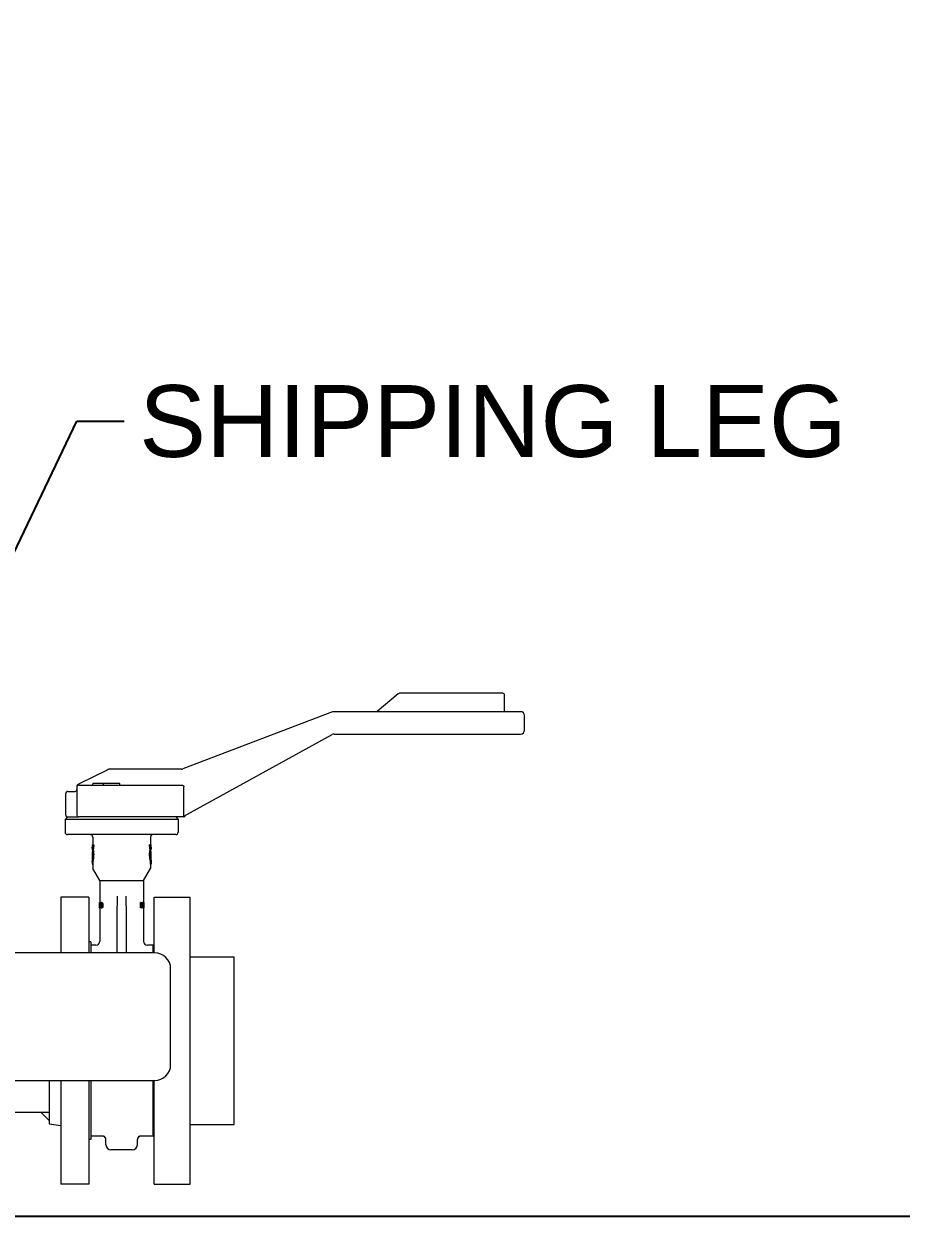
# Model space of a CAD drawing. Header units: inches. Extents: x 19 to 503, y 7 to 322.
# Drawn here: x 397.78 to 425.27, y 44.46 to 81.82 of the extents above; entities that cross this region are included whole.
import ezdxf

# ---------------------------------------------------------------- set-up
doc = ezdxf.new("R2010")
doc.units = ezdxf.units.IN
doc.header["$LTSCALE"] = 15
doc.header["$MEASUREMENT"] = 0
for name, color, linetype, lineweight in [('Dimension (ANSI)', 7, 'Continuous', 25), ('Symbol (ANSI)', 7, 'Continuous', 25), ('Visible (ANSI)', 7, 'Continuous', 50)]:
    doc.layers.add(name, color=color, linetype=linetype, lineweight=lineweight)
doc.styles.add('MEMCOR Medium', font='arial.ttf')
doc.dimstyles.new('Default (ANSI)', dxfattribs={"dimscale": 15, "dimtxt": 0.15, "dimasz": 0.098425, "dimexe": 0.125, "dimexo": 0.0625, "dimgap": 0.031496, "dimtad": 0, "dimtih": 1, "dimtoh": 1, "dimdec": 4, "dimrnd": 1e-08, "dimzin": 3, "dimdsep": 46, "dimlunit": 5, "dimtxsty": 'MEMCOR Medium', "dimcen": 0.09, "dimdle": 0.393701, "dimclrd": 256, "dimclre": 256, "dimclrt": 256, "dimadec": 0, "dimazin": 1, "dimtfac": 0.8, "dimtofl": 0, "dimtmove": 0, "dimatfit": 3, "dimfxl": 1, "dimfrac": 1, "dimtolj": 1, "dimtzin": 4, "dimlwd": -1, "dimlwe": -1, "dimarcsym": 0})
doc.dimstyles.new('Default (ANSI)$7', dxfattribs={"dimscale": 15, "dimtxt": 0.15, "dimasz": 0.098425, "dimexe": 0.125, "dimexo": 0.0625, "dimgap": 0.031496, "dimtad": 0, "dimtih": 1, "dimtoh": 1, "dimdec": 4, "dimrnd": 1e-08, "dimzin": 3, "dimdsep": 46, "dimlunit": 5, "dimtxsty": 'MEMCOR Medium', "dimcen": 0.09, "dimdle": 0.393701, "dimclrd": 256, "dimclre": 256, "dimclrt": 256, "dimadec": 0, "dimazin": 1, "dimtfac": 0.8, "dimtofl": 0, "dimtmove": 0, "dimatfit": 3, "dimfxl": 1, "dimfrac": 1, "dimtolj": 1, "dimtzin": 4, "dimlwd": -1, "dimlwe": -1, "dimarcsym": 0})

# ---------------------------------------------------------------- blocks, each defined once
blk = doc.blocks.new('*D24')
at = {"layer": 'Defpoints', "color": 0, "transparency": 16777216}
for p in [(371.709, 141.416), (425.908, 141.416), (393.854, 44.463)]:
    blk.add_point(p, dxfattribs=at)
at = {"layer": 'Dimension (ANSI)', "transparency": 16777216}
for p, q in [((372.646, 141.416), (427.783, 141.416)), ((425.908, 139.94), (425.908, 125.155)), ((425.908, 45.94), (425.908, 109.677)), ((394.792, 44.463), (427.783, 44.463))]:
    blk.add_line(p, q, dxfattribs=at)
for points in [[(425.662, 139.94), (426.154, 139.94), (425.908, 141.416)], [(425.662, 45.94), (426.154, 45.94), (425.908, 44.463)]]:
    blk.add_solid(points, dxfattribs=at)
at = {"layer": 'Dimension (ANSI)', "transparency": 16777216, "char_height": 2.25, "attachment_point": 2, "style": 'MEMCOR Medium'}
for s, insert in [('\\A1; \\fArial|b0|i0;96{\\H0.8x;\\S15#16;} in', (425.908, 121.603)), ('\\A1;[2462.6 mm]{\\P\\fArial|b0|i0;SHIPPING\\P\\fArial|b0|i0;HEIGHT}', (425.908, 116.944))]:
    blk.add_mtext(s, dxfattribs=dict(at, insert=insert))

msp = doc.modelspace()

# ---------------------------------------------------------------- linework, layer by layer
at = {"layer": 'Visible (ANSI)', "linetype": 'Continuous', "lineweight": 18}
for p, q in [((409.51601, 60.83228), (408.85306, 60.27599)), ((412.78749, 60.84631), (409.55458, 60.84631)), ((412.84749, 60.29131), (412.84749, 60.78631)), ((407.45099, 60.26312), (402.76898, 58.4795)), ((413.34749, 60.27131), (407.49549, 60.27131)), ((413.47249, 59.69631), (413.47249, 60.14631)), ((402.80035, 57.0004), (407.44434, 59.55583)), ((407.50461, 59.57131), (413.34749, 59.57131)), ((400.39069, 58.44291), (399.51904, 58.00709)), ((400.42109, 58.45812), (400.39069, 58.44291)), ((402.72448, 58.47131), (400.47699, 58.47131)), ((399.44749, 57.94311), (399.44749, 57.91131)), ((399.44749, 57.91131), (399.44749, 57.03131)), ((399.48528, 57.99021), (399.47398, 57.98456)), ((399.505, 58.00007), (399.48528, 57.99021)), ((399.51904, 58.00709), (399.505, 58.00007)), ((399.50749, 57.97131), (399.52829, 57.97131)), ((399.52829, 57.97131), (402.73457, 57.97131)), ((399.94594, 57.98131), (399.94594, 58.01131)), ((400.26993, 58.02131), (399.95594, 58.02131)), ((400.27711, 58.02131), (400.26993, 58.02131)), ((400.61604, 58.02131), (400.27711, 58.02131)), ((400.27993, 57.98131), (400.27993, 58.01131)), ((400.62887, 58.02131), (400.61604, 58.02131)), ((400.77914, 58.02131), (400.62887, 58.02131)), ((400.78914, 57.98131), (400.78914, 58.01131)), ((402.7962, 57.06661), (402.7962, 57.91131)), ((399.09749, 57.03131), (399.09749, 57.71131)), ((399.15749, 57.77131), (399.38749, 57.77131)), ((399.15473, 56.97131), (399.07599, 56.89257)), ((402.61899, 56.89257), (399.07599, 56.89257)), ((399.07599, 56.89257), (399.07599, 56.49887)), ((399.15473, 56.97131), (399.50749, 56.97131)), ((399.52829, 56.97131), (399.50749, 56.97131)), ((402.78749, 56.97131), (399.52829, 56.97131)), ((402.54025, 56.97131), (402.61899, 56.89257)), ((402.61899, 56.89257), (402.61899, 56.49887)), ((402.54025, 56.42013), (399.15473, 56.42013)), ((399.92779, 56.09375), (399.92779, 56.04612)), ((399.92779, 56.09375), (399.95307, 56.09375)), ((399.93364, 56.04612), (399.92779, 56.04612)), ((399.94197, 56.34139), (399.94197, 56.09375)), ((399.95307, 56.04612), (399.94285, 56.04612)), ((399.95307, 56.04612), (399.95307, 56.09375)), ((399.95307, 56.09375), (399.97386, 56.09375)), ((399.95307, 56.04612), (399.97386, 56.04612)), ((399.97386, 56.09375), (399.97386, 56.04612)), ((401.7419, 56.09375), (401.72111, 56.09375)), ((401.72111, 56.04612), (401.72111, 56.09375)), ((401.7419, 56.04612), (401.72111, 56.04612)), ((401.7419, 56.09375), (401.76718, 56.09375)), ((401.7419, 56.09375), (401.7419, 56.04612)), ((401.75212, 56.04612), (401.7419, 56.04612)), ((401.753, 56.34139), (401.753, 56.09375)), ((401.76718, 56.04612), (401.76133, 56.04612)), ((401.76718, 56.04612), (401.76718, 56.09375)), ((399.9219, 56.02446), (399.9219, 55.97722)), ((399.9219, 56.02446), (399.93287, 56.02446)), ((399.93819, 55.94442), (399.95864, 55.94442)), ((401.73634, 55.94442), (401.75678, 55.94442)), ((401.77308, 56.02446), (401.7621, 56.02446)), ((401.77308, 56.02446), (401.77308, 55.97722)), ((399.9219, 55.61816), (399.9219, 55.57092)), ((399.9219, 55.57092), (399.92276, 55.57092)), ((399.9219, 55.541), (399.92249, 55.541)), ((399.9219, 55.541), (399.9219, 55.49336)), ((399.92464, 55.49336), (399.9219, 55.49336)), ((399.92464, 55.49336), (399.94478, 55.49336)), ((399.94679, 55.59098), (399.92661, 55.59098)), ((399.94197, 55.49336), (399.94197, 55.36242)), ((400.15851, 54.98209), (399.94461, 55.35257)), ((401.53646, 54.98209), (401.75036, 55.35257)), ((401.76837, 55.59098), (401.74818, 55.59098)), ((401.77033, 55.49336), (401.75019, 55.49336)), ((401.753, 55.49336), (401.753, 55.36242)), ((401.77308, 55.49336), (401.77033, 55.49336)), ((401.77308, 55.57092), (401.77222, 55.57092)), ((401.77248, 55.541), (401.77308, 55.541)), ((401.77308, 55.61816), (401.77308, 55.57092)), ((401.77308, 55.541), (401.77308, 55.49336)), ((400.15851, 54.98209), (401.53646, 54.98209)), ((400.15851, 54.98209), (400.15851, 54.28786)), ((401.53646, 54.98209), (401.53646, 54.28733)), ((398.94386, 54.46344), (398.94386, 52.71344)), ((399.82386, 54.46344), (398.94386, 54.46344)), ((399.82386, 54.46344), (399.82386, 52.71344)), ((400.14727, 54.26536), (400.14727, 54.25058)), ((400.14908, 54.25058), (400.14727, 54.25058)), ((400.14908, 54.25058), (400.14908, 54.1424)), ((400.14942, 54.28786), (400.15111, 54.28786)), ((400.15111, 54.1424), (400.15111, 54.28786)), ((400.15111, 54.28786), (400.16299, 54.28786)), ((400.16299, 54.28786), (400.16299, 54.27535)), ((400.17176, 54.29061), (400.18402, 54.29061)), ((400.21746, 54.29061), (400.23062, 54.29061)), ((400.70969, 54.49477), (400.70969, 54.18819)), ((400.70969, 53.03964), (400.70969, 54.18819)), ((400.98528, 54.18819), (400.98528, 54.49477)), ((400.98528, 54.18819), (400.98528, 53.03964)), ((401.44222, 54.12592), (401.44222, 54.28733)), ((401.45586, 54.28733), (401.44222, 54.28733)), ((401.45586, 54.28733), (401.47545, 54.28733)), ((401.45586, 54.28733), (401.45586, 54.12592)), ((401.46764, 54.14449), (401.46764, 54.26876)), ((401.47597, 54.26876), (401.46764, 54.26876)), ((401.50762, 54.25721), (401.50762, 54.28733)), ((401.51994, 54.28733), (401.50762, 54.28733)), ((401.51994, 54.28733), (401.52814, 54.28733)), ((401.51994, 54.28733), (401.51994, 54.12592)), ((401.52549, 54.12592), (401.52549, 54.2651)), ((401.5289, 54.28112), (401.5289, 54.28733)), ((401.54084, 54.28733), (401.5289, 54.28733)), ((401.54555, 54.28786), (401.53646, 54.28786)), ((401.54084, 54.28733), (401.54349, 54.28733)), ((401.54084, 54.28733), (401.54084, 54.15954)), ((401.54349, 54.12592), (401.54349, 54.28733)), ((401.5477, 54.26536), (401.54349, 54.26536)), ((401.5477, 54.25058), (401.54349, 54.25058)), ((401.54589, 54.25058), (401.54589, 54.1424)), ((401.5477, 54.26536), (401.5477, 54.25058)), ((401.87111, 52.71344), (401.87111, 54.46344)), ((401.87111, 54.46344), (402.99611, 54.46344)), ((402.99611, 45.46344), (402.99611, 54.46344)), ((400.14727, 54.1424), (400.14908, 54.1424)), ((400.14727, 54.1424), (400.14727, 54.12592)), ((400.15493, 54.12592), (400.14727, 54.12592)), ((400.15111, 54.1424), (400.15493, 54.1424)), ((400.15493, 54.12592), (400.15493, 54.1424)), ((400.15493, 54.1424), (400.16231, 54.1424)), ((400.15493, 54.12592), (400.16675, 54.12592)), ((400.15851, 54.12592), (400.15851, 53.07368)), ((400.17176, 54.12252), (400.18402, 54.12252)), ((400.21746, 54.12252), (400.23062, 54.12252)), ((401.45586, 54.12592), (401.44222, 54.12592)), ((401.47565, 54.12592), (401.45586, 54.12592)), ((401.46764, 54.14449), (401.47597, 54.14449)), ((401.49607, 54.15522), (401.48329, 54.15522)), ((401.50762, 54.12592), (401.50762, 54.15694)), ((401.51994, 54.12592), (401.50762, 54.12592)), ((401.52549, 54.12592), (401.51994, 54.12592)), ((401.54024, 54.12592), (401.52829, 54.12592)), ((401.53646, 54.12592), (401.53646, 53.07368)), ((401.54349, 54.12592), (401.54024, 54.12592)), ((401.5477, 54.1424), (401.54349, 54.1424)), ((401.5477, 54.12592), (401.54349, 54.12592)), ((401.5477, 54.1424), (401.5477, 54.12592)), ((399.88386, 53.05844), (399.82386, 53.05844)), ((399.88386, 53.05844), (399.88386, 52.71344)), ((401.88338, 52.71344), (396.88338, 52.71344)), ((400.0404, 52.95557), (399.88386, 52.95557)), ((400.70969, 52.71344), (400.70969, 53.03964)), ((400.98528, 53.03964), (400.98528, 52.71344)), ((401.83174, 52.95557), (401.65457, 52.95557)), ((401.83174, 52.71344), (401.83174, 52.95557)), ((401.87111, 52.9162), (401.83174, 52.95557)), ((402.99611, 52.58844), (404.37111, 52.58844)), ((404.37111, 47.33844), (404.37111, 52.58844)), ((402.38338, 49.21344), (402.38338, 52.21344)), ((392.53546, 48.71344), (401.88338, 48.71344)), ((398.57386, 48.71344), (398.57386, 47.35387)), ((398.94386, 48.71344), (398.94386, 45.46344)), ((399.82386, 48.71344), (399.82386, 45.46344)), ((399.88386, 48.71344), (399.88386, 46.86844)), ((401.83174, 46.97131), (401.83174, 48.71344)), ((401.87111, 45.46344), (401.87111, 48.71344)), ((398.57386, 47.71344), (391.80427, 47.71344)), ((398.57386, 47.46344), (398.32386, 47.71344)), ((398.57386, 47.71344), (398.32386, 47.71344)), ((398.57386, 47.35387), (398.94386, 47.30844)), ((402.99611, 47.33844), (404.37111, 47.33844)), ((399.88386, 46.86844), (399.82386, 46.86844)), ((400.2793, 46.97131), (399.88386, 46.97131)), ((400.35536, 46.69592), (400.35536, 46.86651)), ((401.33961, 46.69592), (401.33961, 46.86651)), ((401.83174, 46.97131), (401.41567, 46.97131)), ((401.87111, 47.01068), (401.83174, 46.97131)), ((401.18213, 46.53844), (400.51284, 46.53844)), ((399.82386, 45.46344), (398.94386, 45.46344)), ((401.87111, 45.46344), (402.99611, 45.46344))]:
    msp.add_line(p, q, dxfattribs=at)
for centre, radius, start, end in [((409.55458, 60.78631), 0.06, 90, 130), ((412.78749, 60.78631), 0.06, 0, 90), ((407.49549, 60.14631), 0.125, 90, 110.854458), ((408.84021, 60.29131), 0.02, 270, 310), ((412.86749, 60.29131), 0.02, 180, 270), ((413.34749, 60.14631), 0.125, 0, 90), ((407.50461, 59.44631), 0.125, 90, 118.82243), ((413.34749, 59.69631), 0.125, 270, 0), ((400.47699, 58.34631), 0.125, 90, 116.565051), ((402.72448, 58.59631), 0.125, 270, 290.854458), ((399.50749, 57.91131), 0.06, 90, 180), ((399.93594, 57.98131), 0.01, 270, 0), ((399.95594, 58.01131), 0.01, 90, 180), ((400.26993, 58.01131), 0.01, 0, 90), ((400.28993, 57.98131), 0.01, 180, 270), ((400.77914, 58.01131), 0.01, 0, 90), ((400.79914, 57.98131), 0.01, 180, 270), ((399.15749, 57.71131), 0.06, 90, 180), ((399.38749, 57.83131), 0.06, 270, 0), ((399.15749, 57.03131), 0.06, 180, 270), ((399.50749, 57.03131), 0.06, 180, 270), ((402.78749, 57.03131), 0.06, 270, 355.130983), ((399.15473, 56.49887), 0.07874, 180, 270), ((399.86323, 56.34139), 0.07874, 0, 90), ((401.83174, 56.34139), 0.07874, 90, 180), ((402.54025, 56.49887), 0.07874, 270, 0), ((399.96166, 55.36242), 0.01969, 180, 210), ((401.73331, 55.36242), 0.01969, 330, 0), ((400.0404, 53.07368), 0.11811, 270, 0), ((401.65457, 53.07368), 0.11811, 180, 270), ((401.88338, 52.21344), 0.5, 0, 90), ((401.88338, 49.21344), 0.5, 270, 0), ((400.24512, 46.86651), 0.11024, 0, 71.937897), ((401.44985, 46.86651), 0.11024, 108.062103, 180), ((400.51284, 46.69592), 0.15748, 180, 270), ((401.18213, 46.69592), 0.15748, 270, 0)]:
    msp.add_arc(centre, radius, start, end, dxfattribs=at)
for centre, major_axis, ratio, start_param, end_param in [((400.84749, 55.39384), (0, 4.10717), 0.22535973, 1.41130756, 1.42716465), ((400.84749, 55.17716), (0, 4.10717), 0.22535973, 1.35761354, 1.38288267), ((400.84749, 55.17716), (0, 4.01807), 0.22535973, 1.352811, 1.37866444), ((400.84749, 55.17716), (0, 4.01807), 0.22535973, 4.90452087, 4.93037431), ((400.84749, 55.17716), (0, -4.10717), 0.22535973, 1.75870998, 1.78397911), ((400.84749, 55.39384), (0, -4.10717), 0.22535973, 1.714428, 1.7302851), ((400.84749, 55.39384), (0, 4.10717), 0.22535973, 1.43978472, 1.51425269), ((400.84749, 55.17716), (0, 4.10717), 0.22535973, 1.39844189, 1.4544693), ((400.84749, 55.17716), (0, -4.10717), 0.22535973, 1.68712335, 1.74315077), ((400.84749, 55.39384), (0, -4.10717), 0.22535973, 1.62733996, 1.70180793), ((400.84749, 55.39384), (0, 4.10717), 0.22535973, 1.52676978, 1.53495966), ((400.84749, 55.17716), (0, 4.10717), 0.22535973, 1.46986752, 1.49373155), ((400.84749, 55.17716), (0, 4.01807), 0.22535973, 1.46762165, 1.49201922), ((400.84749, 55.17716), (0, 4.01807), 0.22535973, 4.79116609, 4.81556366), ((400.84749, 55.17716), (0, -4.10717), 0.22535973, 1.6478611, 1.67172513), ((400.84749, 55.39384), (0, -4.10717), 0.22535973, 1.60663299, 1.61482287), ((400.84749, 53.91969), (0, -1.36564), 0.51315789, 1.72238786, 1.82650113), ((400.84749, 53.95947), (0, -1.3776), 0.5087001, 1.71653689, 1.81109698), ((400.84749, 53.91969), (0, 1.34262), 0.51315789, 4.86659984, 4.89111636)]:
    msp.add_ellipse(centre, major_axis=major_axis, ratio=ratio, start_param=start_param, end_param=end_param, dxfattribs=at)
for points, knots in [([(399.45981, 57.97497), (399.45479, 57.9702), (399.45211, 57.96538), (399.44955, 57.95936), (399.44878, 57.95687), (399.44775, 57.95178), (399.44749, 57.94919), (399.44749, 57.94659)], [0, 0, 0, 0, 0.055402638, 0.055402638, 0.091701074, 0.091701074, 0.127427899, 0.127427899, 0.127427899, 0.127427899]), ([(399.47397, 57.98456), (399.4739, 57.98452), (399.47382, 57.98448), (399.47043, 57.98277), (399.46495, 57.97987), (399.45981, 57.97497)], [-0.0006488507, -0.0006488507, -0.0006488507, -0.0006488507, 0, 0, 0.02871512, 0.02871512, 0.02871512, 0.02871512]), ([(402.73457, 57.97131), (402.74225, 57.97131), (402.75129, 57.96955), (402.76541, 57.9638), (402.773, 57.95882), (402.78369, 57.9483), (402.78872, 57.94092), (402.79445, 57.92729), (402.7962, 57.91866), (402.7962, 57.91131)], [0.686716197, 0.686716197, 0.686716197, 0.686716197, 0.745211332, 0.745211332, 0.802858515, 0.802858515, 0.859556824, 0.859556824, 0.915504742, 0.915504742, 0.915504742, 0.915504742]), ([(402.79831, 57.03131), (402.79787, 57.03455), (402.7975, 57.03801), (402.79652, 57.04969), (402.7962, 57.05846), (402.7962, 57.06661)], [0.4063089437, 0.4063089437, 0.4063089437, 0.4063089437, 0.433860066, 0.433860066, 0.4959375112, 0.4959375112, 0.4959375112, 0.4959375112]), ([(402.80035, 57.0004), (402.79957, 56.99997), (402.79901, 56.99985), (402.79793, 57.00009), (402.79767, 57.00086), (402.79763, 57.00436), (402.7983, 57.00813), (402.79912, 57.0179), (402.79925, 57.02423), (402.79831, 57.03131)], [-2.522800249, -2.522800249, -2.522800249, -2.522800249, -2.493582986, -2.493582986, -2.443370628, -2.443370628, -2.355318518, -2.355318518, -2.260242692, -2.260242692, -2.260242692, -2.260242692]), ([(399.93143, 55.98174), (399.92941, 55.99178), (399.92752, 56.00041), (399.92335, 56.01872), (399.9219, 56.02446), (399.9219, 56.02446)], [0.527386611, 0.527386611, 0.527386611, 0.527386611, 0.653804561, 0.653804561, 0.871720721, 0.871720721, 0.871720721, 0.871720721]), ([(399.9219, 55.97722), (399.9219, 55.97722), (399.92281, 55.97269), (399.9259, 55.95547), (399.92788, 55.94389), (399.92983, 55.93039)], [2.066873638, 2.066873638, 2.066873638, 2.066873638, 2.239108848, 2.239108848, 2.390237986, 2.390237986, 2.390237986, 2.390237986]), ([(399.92661, 55.59098), (399.92918, 55.60247), (399.93263, 55.6188), (399.93942, 55.65741), (399.94321, 55.68283), (399.94859, 55.73867), (399.9501, 55.76909), (399.9501, 55.79769), (399.9501, 55.82629), (399.94859, 55.85672), (399.94379, 55.90656), (399.941, 55.92699), (399.93819, 55.94442)], [-0.63725824, -0.63725824, -0.63725824, -0.63725824, -0.4358884, -0.4358884, -0.2179442, -0.2179442, 0, 0, 0, 0.2179442, 0.2179442, 0.38907168, 0.38907168, 0.38907168, 0.38907168]), ([(399.93561, 55.88155), (399.93606, 55.87664), (399.93648, 55.87161), (399.93854, 55.84437), (399.93947, 55.8203), (399.93947, 55.79769), (399.93947, 55.77509), (399.93854, 55.75102), (399.9352, 55.7068), (399.93284, 55.68665), (399.92982, 55.66479), (399.92897, 55.6591), (399.92815, 55.65385)], [-0.212255295, -0.212255295, -0.212255295, -0.212255295, -0.172243729, -0.172243729, 0, 0, 0, 0.172243729, 0.172243729, 0.344487458, 0.344487458, 0.409007072, 0.409007072, 0.409007072, 0.409007072]), ([(399.95864, 55.94442), (399.96151, 55.92699), (399.96436, 55.90656), (399.96928, 55.85673), (399.97083, 55.8263), (399.97083, 55.79769), (399.97083, 55.76908), (399.96928, 55.73866), (399.96377, 55.68282), (399.9599, 55.65741), (399.95295, 55.6188), (399.94942, 55.60247), (399.94679, 55.59098)], [-0.38914701, -0.38914701, -0.38914701, -0.38914701, -0.21798988, -0.21798988, 0, 0, 0, 0.21798988, 0.21798988, 0.43597976, 0.43597976, 0.63740827, 0.63740827, 0.63740827, 0.63740827]), ([(401.74818, 55.59098), (401.74555, 55.60247), (401.74202, 55.6188), (401.73508, 55.65741), (401.7312, 55.68282), (401.72569, 55.73866), (401.72414, 55.76908), (401.72414, 55.8263), (401.72569, 55.85673), (401.73061, 55.90656), (401.73346, 55.92699), (401.73634, 55.94442)], [1.10638799, 1.10638799, 1.10638799, 1.10638799, 1.3078165, 1.3078165, 1.52580638, 1.52580638, 1.74379626, 1.74379626, 1.96178614, 1.96178614, 2.13294327, 2.13294327, 2.13294327, 2.13294327]), ([(401.75678, 55.94442), (401.75397, 55.92699), (401.75118, 55.90656), (401.74638, 55.85672), (401.74487, 55.82629), (401.74487, 55.76909), (401.74638, 55.73867), (401.75176, 55.68283), (401.75555, 55.65741), (401.76234, 55.6188), (401.76579, 55.60247), (401.76837, 55.59098)], [1.35436976, 1.35436976, 1.35436976, 1.35436976, 1.52549724, 1.52549724, 1.74344144, 1.74344144, 1.96138564, 1.96138564, 2.17932984, 2.17932984, 2.38069968, 2.38069968, 2.38069968, 2.38069968]), ([(401.76682, 55.65385), (401.766, 55.6591), (401.76515, 55.66479), (401.76213, 55.68665), (401.75977, 55.7068), (401.75643, 55.75102), (401.7555, 55.77509), (401.7555, 55.8203), (401.75643, 55.84437), (401.75849, 55.87161), (401.75891, 55.87664), (401.75936, 55.88155)], [0.968908686, 0.968908686, 0.968908686, 0.968908686, 1.033428301, 1.033428301, 1.20567203, 1.20567203, 1.377915758, 1.377915758, 1.550159487, 1.550159487, 1.590171053, 1.590171053, 1.590171053, 1.590171053]), ([(401.77308, 56.02446), (401.77308, 56.02446), (401.77162, 56.01872), (401.76746, 56.00041), (401.76556, 55.99178), (401.76355, 55.98174)], [0.871720721, 0.871720721, 0.871720721, 0.871720721, 1.089636881, 1.089636881, 1.216054831, 1.216054831, 1.216054831, 1.216054831]), ([(401.76514, 55.93039), (401.7671, 55.94389), (401.76907, 55.95547), (401.77216, 55.97269), (401.77308, 55.97722), (401.77308, 55.97722)], [1.743509289, 1.743509289, 1.743509289, 1.743509289, 1.894638427, 1.894638427, 2.066873638, 2.066873638, 2.066873638, 2.066873638]), ([(400.14942, 54.28786), (400.14941, 54.28576), (400.14938, 54.28364), (400.14929, 54.27984), (400.14924, 54.2781), (400.14909, 54.27466), (400.14899, 54.27303), (400.14879, 54.27087), (400.14864, 54.2694), (400.14804, 54.26628), (400.14768, 54.26558), (400.14736, 54.26537), (400.14732, 54.26536), (400.14727, 54.26536)], [-0.243637697, -0.243637697, -0.243637697, -0.243637697, -0.18804168, -0.18804168, -0.139814303, -0.139814303, -0.085271959, -0.085271959, -0.052972768, -0.052972768, -0.008226546, -0.008226546, 0, 0, 0, 0]), ([(400.17176, 54.29061), (400.17063, 54.29061), (400.16954, 54.29024), (400.16757, 54.28856), (400.1667, 54.28734), (400.16476, 54.28319), (400.16383, 54.27989), (400.16218, 54.27095), (400.16149, 54.26491), (400.16009, 54.24485), (400.15975, 54.22983), (400.15965, 54.21208), (400.15964, 54.20928), (400.15964, 54.2065)], [-0.352389821, -0.352389821, -0.352389821, -0.352389821, -0.306030752, -0.306030752, -0.263970579, -0.263970579, -0.204698491, -0.204698491, -0.135386695, -0.135386695, -0.021232323, -0.021232323, 0, 0, 0, 0]), ([(400.15964, 54.2065), (400.15964, 54.18478), (400.1601, 54.16644), (400.16187, 54.14485), (400.16259, 54.14009), (400.1639, 54.13309), (400.16482, 54.12986), (400.16725, 54.12463), (400.16877, 54.12319), (400.17085, 54.12258), (400.1713, 54.12252), (400.17176, 54.12252)], [-0.186250774, -0.186250774, -0.186250774, -0.186250774, -0.132345258, -0.132345258, -0.10238768, -0.10238768, -0.061688522, -0.061688522, -0.013226135, -0.013226135, 0, 0, 0, 0]), ([(400.16429, 54.2065), (400.16429, 54.22262), (400.1645, 54.23226), (400.16474, 54.24251), (400.16503, 54.2496), (400.1656, 54.25568)], [-0.0787529308, -0.0787529308, -0.0787529308, -0.0787529308, -0.0500105562, -0.0500105562, 0, 0, 0, 0]), ([(400.16557, 54.15783), (400.1648, 54.16633), (400.16461, 54.17452), (400.16434, 54.18711), (400.16429, 54.19751), (400.16429, 54.2065)], [-0.0957677397, -0.0957677397, -0.0957677397, -0.0957677397, -0.0684617329, -0.0684617329, 0, 0, 0, 0]), ([(400.1656, 54.25568), (400.1658, 54.25771), (400.16603, 54.25969), (400.16656, 54.26322), (400.16686, 54.26478), (400.16782, 54.26868), (400.16845, 54.27002), (400.16981, 54.27218), (400.17078, 54.27268), (400.17176, 54.27268)], [-0.0640399717, -0.0640399717, -0.0640399717, -0.0640399717, -0.0539442507, -0.0539442507, -0.0447893953, -0.0447893953, -0.0282701158, -0.0282701158, 0, 0, 0, 0]), ([(400.18809, 54.20663), (400.18809, 54.22519), (400.18742, 54.24425), (400.18432, 54.26765), (400.18315, 54.27262), (400.18122, 54.2797), (400.1799, 54.28305), (400.17671, 54.28842), (400.17491, 54.28991), (400.17269, 54.29054), (400.17222, 54.29061), (400.17176, 54.29061)], [-0.188969819, -0.188969819, -0.188969819, -0.188969819, -0.133911297, -0.133911297, -0.104526704, -0.104526704, -0.062503335, -0.062503335, -0.013191232, -0.013191232, 0, 0, 0, 0]), ([(400.17176, 54.27268), (400.17279, 54.27268), (400.17386, 54.27214), (400.17531, 54.26996), (400.17607, 54.26861), (400.17767, 54.26299), (400.17827, 54.25957), (400.17872, 54.25594)], [-0.125547527, -0.125547527, -0.125547527, -0.125547527, -0.059954436, -0.059954436, -0.029957518, -0.029957518, 0, 0, 0, 0]), ([(400.17176, 54.12252), (400.17289, 54.12252), (400.17405, 54.12289), (400.1763, 54.12456), (400.17737, 54.12578), (400.17991, 54.12998), (400.18126, 54.13337), (400.18373, 54.14236), (400.18489, 54.14846), (400.18728, 54.16903), (400.1879, 54.18391), (400.18808, 54.2013), (400.18809, 54.20397), (400.18809, 54.20663)], [-0.36342485, -0.36342485, -0.36342485, -0.36342485, -0.314566353, -0.314566353, -0.269830239, -0.269830239, -0.205060654, -0.205060654, -0.13258773, -0.13258773, -0.020262921, -0.020262921, 0, 0, 0, 0]), ([(400.17775, 54.25568), (400.17716, 54.24956), (400.17687, 54.2424), (400.17662, 54.23217), (400.17641, 54.22258), (400.17641, 54.2065)], [0, 0, 0, 0, 0.0503829338, 0.0503829338, 0.0786654707, 0.0786654707, 0.0786654707, 0.0786654707]), ([(400.17641, 54.2065), (400.17641, 54.19751), (400.17646, 54.18712), (400.17674, 54.17452), (400.17693, 54.16633), (400.17772, 54.15783)], [0, 0, 0, 0, 0.0684313138, 0.0684313138, 0.0958308045, 0.0958308045, 0.0958308045, 0.0958308045]), ([(400.17872, 54.25594), (400.17968, 54.24825), (400.18003, 54.23971), (400.18049, 54.22615), (400.18059, 54.21598), (400.18059, 54.20663)], [-0.103779114, -0.103779114, -0.103779114, -0.103779114, -0.071310075, -0.071310075, 0, 0, 0, 0]), ([(400.18059, 54.20663), (400.18059, 54.19115), (400.18032, 54.18205), (400.17993, 54.17081), (400.17952, 54.16356), (400.17876, 54.15744)], [-0.0865547966, -0.0865547966, -0.0865547966, -0.0865547966, -0.0504601915, -0.0504601915, 0, 0, 0, 0]), ([(400.18402, 54.29061), (400.18589, 54.29061), (400.18786, 54.28961), (400.19133, 54.28501), (400.19275, 54.28205), (400.19502, 54.27508), (400.19625, 54.27043), (400.19754, 54.26211), (400.19769, 54.26111), (400.19783, 54.2601)], [0, 0, 0, 0, 0.052865127, 0.052865127, 0.095304938, 0.095304938, 0.128967502, 0.128967502, 0.133503456, 0.133503456, 0.133503456, 0.133503456]), ([(400.21746, 54.29061), (400.21538, 54.29061), (400.21333, 54.29021), (400.20964, 54.28837), (400.20798, 54.28704), (400.20437, 54.28259), (400.20263, 54.27913), (400.1997, 54.27032), (400.19833, 54.26434), (400.19566, 54.24365), (400.19502, 54.22909), (400.19483, 54.2118), (400.19482, 54.20914), (400.19482, 54.2065)], [-0.401198967, -0.401198967, -0.401198967, -0.401198967, -0.339239024, -0.339239024, -0.283716192, -0.283716192, -0.209019785, -0.209019785, -0.131845749, -0.131845749, -0.020176299, -0.020176299, 0, 0, 0, 0]), ([(400.19482, 54.2065), (400.19482, 54.18223), (400.19598, 54.16554), (400.19903, 54.1457), (400.2004, 54.14084), (400.20289, 54.13354), (400.20464, 54.13016), (400.20929, 54.12462), (400.21218, 54.12315), (400.21594, 54.12257), (400.2167, 54.12252), (400.21746, 54.12252)], [-0.187600973, -0.187600973, -0.187600973, -0.187600973, -0.140846763, -0.140846763, -0.110286961, -0.110286961, -0.066739037, -0.066739037, -0.013235496, -0.013235496, 0, 0, 0, 0]), ([(400.20384, 54.2065), (400.20384, 54.2215), (400.20418, 54.23144), (400.20475, 54.24325), (400.20529, 54.24992), (400.2063, 54.25568)], [-0.0909123665, -0.0909123665, -0.0909123665, -0.0909123665, -0.0478393759, -0.0478393759, 0, 0, 0, 0]), ([(400.20624, 54.15783), (400.20481, 54.16632), (400.20444, 54.17452), (400.20394, 54.1871), (400.20384, 54.19751), (400.20384, 54.2065)], [-0.0957885026, -0.0957885026, -0.0957885026, -0.0957885026, -0.068480317, -0.068480317, 0, 0, 0, 0]), ([(400.2063, 54.25568), (400.20695, 54.25939), (400.20782, 54.26285), (400.2102, 54.26845), (400.21139, 54.26987), (400.21387, 54.27215), (400.21567, 54.27268), (400.21746, 54.27268)], [-0.0649643533, -0.0649643533, -0.0649643533, -0.0649643533, -0.0479606216, -0.0479606216, -0.0311867312, -0.0311867312, 0, 0, 0, 0]), ([(400.21923, 54.25568), (400.21821, 54.25), (400.21766, 54.24345), (400.21714, 54.23306), (400.21672, 54.22293), (400.21672, 54.2065)], [0, 0, 0, 0, 0.0471598641, 0.0471598641, 0.079988536, 0.079988536, 0.079988536, 0.079988536]), ([(400.21672, 54.2065), (400.21672, 54.19752), (400.21682, 54.18713), (400.21733, 54.17453), (400.21771, 54.16633), (400.21917, 54.15783)], [0, 0, 0, 0, 0.0683983214, 0.0683983214, 0.0959615501, 0.0959615501, 0.0959615501, 0.0959615501]), ([(400.24529, 54.20663), (400.24529, 54.22442), (400.24427, 54.24263), (400.24017, 54.26276), (400.23862, 54.26881), (400.2343, 54.27887), (400.23201, 54.2825), (400.22631, 54.28836), (400.22301, 54.28995), (400.21899, 54.29055), (400.21822, 54.29061), (400.21746, 54.29061)], [-0.32937722, -0.32937722, -0.32937722, -0.32937722, -0.17104907, -0.17104907, -0.115548814, -0.115548814, -0.069101164, -0.069101164, -0.013221831, -0.013221831, 0, 0, 0, 0]), ([(400.21746, 54.27268), (400.21924, 54.27268), (400.22108, 54.27216), (400.22363, 54.27002), (400.22499, 54.26865), (400.22775, 54.26296), (400.22878, 54.25959), (400.22955, 54.25594)], [-0.130088001, -0.130088001, -0.130088001, -0.130088001, -0.06286947, -0.06286947, -0.030503797, -0.030503797, 0, 0, 0, 0]), ([(400.21746, 54.12252), (400.21948, 54.12252), (400.22156, 54.1229), (400.22551, 54.12462), (400.22737, 54.12587), (400.23178, 54.13022), (400.23412, 54.13376), (400.23814, 54.14277), (400.24009, 54.14882), (400.24299, 54.16434), (400.24384, 54.17184), (400.2447, 54.18351), (400.24492, 54.18788), (400.24514, 54.19457), (400.24519, 54.19692), (400.24525, 54.20049), (400.24526, 54.20171), (400.24528, 54.20416), (400.24529, 54.20539), (400.24529, 54.20663)], [-0.366320233, -0.366320233, -0.366320233, -0.366320233, -0.313617086, -0.313617086, -0.265544382, -0.265544382, -0.19586383, -0.19586383, -0.126420664, -0.126420664, -0.069755425, -0.069755425, -0.036591851, -0.036591851, -0.018698882, -0.018698882, -0.009386338, -0.009386338, 0, 0, 0, 0]), ([(400.22413, 54.26938), (400.22348, 54.26854), (400.22277, 54.2674), (400.22082, 54.26297), (400.21991, 54.25945), (400.21923, 54.25568)], [0.0379668319, 0.0379668319, 0.0379668319, 0.0379668319, 0.0480075259, 0.0480075259, 0.0658858007, 0.0658858007, 0.0658858007, 0.0658858007]), ([(400.22955, 54.25594), (400.23028, 54.2525), (400.23083, 54.24879), (400.23165, 54.24128), (400.23207, 54.23608), (400.2325, 54.22468), (400.23259, 54.22127), (400.23268, 54.21606), (400.2327, 54.21423), (400.23272, 54.21144), (400.23273, 54.21049), (400.23273, 54.20905), (400.23274, 54.20856), (400.23274, 54.20759), (400.23274, 54.20711), (400.23274, 54.20663)], [-0.174413692, -0.174413692, -0.174413692, -0.174413692, -0.115670729, -0.115670729, -0.054377333, -0.054377333, -0.028614968, -0.028614968, -0.01465395, -0.01465395, -0.007398215, -0.007398215, -0.003686578, -0.003686578, 0, 0, 0, 0]), ([(400.23274, 54.20663), (400.23274, 54.19079), (400.23226, 54.18129), (400.23153, 54.16992), (400.23083, 54.16319), (400.22962, 54.15744)], [-0.0876462716, -0.0876462716, -0.0876462716, -0.0876462716, -0.0479816509, -0.0479816509, 0, 0, 0, 0]), ([(400.23062, 54.29061), (400.23417, 54.29061), (400.23787, 54.28947), (400.24407, 54.28425), (400.24653, 54.28102), (400.25023, 54.2737), (400.25236, 54.26864), (400.25617, 54.25237), (400.25733, 54.24354), (400.25879, 54.22562), (400.25907, 54.21598), (400.25907, 54.20663)], [0, 0, 0, 0, 0.060739198, 0.060739198, 0.107105828, 0.107105828, 0.140579606, 0.140579606, 0.172845783, 0.172845783, 0.207243166, 0.207243166, 0.207243166, 0.207243166]), ([(400.25907, 54.20663), (400.25907, 54.19266), (400.25847, 54.17739), (400.25477, 54.15218), (400.25256, 54.1453), (400.24905, 54.13638), (400.24686, 54.13251), (400.24223, 54.12702), (400.23998, 54.12527), (400.23532, 54.123), (400.23294, 54.12252), (400.23062, 54.12252)], [0, 0, 0, 0, 0.1064092, 0.1064092, 0.199261451, 0.199261451, 0.30297713, 0.30297713, 0.390704034, 0.390704034, 0.480877809, 0.480877809, 0.480877809, 0.480877809]), ([(401.48247, 54.25908), (401.48046, 54.26189), (401.4783, 54.26404), (401.47439, 54.26659), (401.47194, 54.26788), (401.46765, 54.26846)], [0, 0, 0, 0, 0.0448067037, 0.0448067037, 0.0753049451, 0.0753049451, 0.0753049451, 0.0753049451]), ([(401.50091, 54.27452), (401.49854, 54.27854), (401.49578, 54.28133), (401.49093, 54.28463), (401.48697, 54.28703), (401.47677, 54.28733), (401.47611, 54.28733), (401.47545, 54.28733)], [-0.424072976, -0.424072976, -0.424072976, -0.424072976, -0.17749503, -0.17749503, -0.011337247, -0.011337247, 0, 0, 0, 0]), ([(401.47597, 54.26876), (401.48244, 54.26876), (401.48574, 54.26733), (401.49023, 54.26496), (401.49286, 54.26252), (401.49526, 54.25908)], [-0.0858935742, -0.0858935742, -0.0858935742, -0.0858935742, -0.054745413, -0.054745413, 0, 0, 0, 0]), ([(401.49222, 54.20676), (401.49222, 54.21625), (401.49177, 54.22593), (401.48969, 54.24016), (401.48859, 54.24511), (401.48579, 54.25332), (401.48424, 54.2565), (401.48247, 54.25908)], [0, 0, 0, 0, 0.072372782, 0.072372782, 0.116979411, 0.116979411, 0.15687009, 0.15687009, 0.15687009, 0.15687009]), ([(401.48329, 54.15522), (401.48514, 54.15822), (401.48673, 54.16189), (401.4899, 54.17279), (401.49077, 54.1794), (401.49197, 54.19139), (401.49222, 54.1992), (401.49222, 54.20676)], [0, 0, 0, 0, 0.043260185, 0.043260185, 0.105826832, 0.105826832, 0.202634421, 0.202634421, 0.202634421, 0.202634421]), ([(401.49526, 54.25908), (401.49712, 54.25632), (401.49873, 54.25288), (401.50141, 54.24445), (401.50242, 54.23969), (401.50439, 54.22577), (401.50483, 54.21617), (401.50483, 54.20676)], [-0.156774036, -0.156774036, -0.156774036, -0.156774036, -0.114215048, -0.114215048, -0.071759591, -0.071759591, 0, 0, 0, 0]), ([(401.50483, 54.20676), (401.50483, 54.19968), (401.50461, 54.19239), (401.50357, 54.18069), (401.5028, 54.17442), (401.49987, 54.16295), (401.49815, 54.15865), (401.49607, 54.15522)], [-0.189135303, -0.189135303, -0.189135303, -0.189135303, -0.107207927, -0.107207927, -0.049391227, -0.049391227, 0, 0, 0, 0]), ([(401.50081, 54.13887), (401.50296, 54.14253), (401.50479, 54.14698), (401.5083, 54.15881), (401.50951, 54.16552), (401.51176, 54.18046), (401.51249, 54.19121), (401.51266, 54.20372), (401.51266, 54.20511), (401.51266, 54.2065)], [-0.168854897, -0.168854897, -0.168854897, -0.168854897, -0.136187178, -0.136187178, -0.095421884, -0.095421884, -0.010582904, -0.010582904, 0, 0, 0, 0]), ([(401.51266, 54.2065), (401.51266, 54.21499), (401.51239, 54.22353), (401.51123, 54.23713), (401.51042, 54.24458), (401.50701, 54.26053), (401.5048, 54.26716), (401.50165, 54.27321), (401.50129, 54.27388), (401.50091, 54.27452)], [-0.264093232, -0.264093232, -0.264093232, -0.264093232, -0.15390777, -0.15390777, -0.081487415, -0.081487415, -0.009253089, -0.009253089, 0, 0, 0, 0]), ([(401.54555, 54.28786), (401.54556, 54.28576), (401.54559, 54.28364), (401.54568, 54.27984), (401.54573, 54.2781), (401.54588, 54.27466), (401.54599, 54.27303), (401.54618, 54.27087), (401.54633, 54.2694), (401.54693, 54.26628), (401.54729, 54.26558), (401.54761, 54.26537), (401.54765, 54.26536), (401.5477, 54.26536)], [-0.243637697, -0.243637697, -0.243637697, -0.243637697, -0.18804168, -0.18804168, -0.139814303, -0.139814303, -0.085271959, -0.085271959, -0.052972768, -0.052972768, -0.008226546, -0.008226546, 0, 0, 0, 0]), ([(400.17176, 54.14044), (400.17119, 54.14044), (400.17062, 54.1406), (400.1696, 54.14136), (400.16913, 54.14191), (400.16835, 54.14333), (400.16768, 54.14473), (400.16636, 54.15065), (400.1659, 54.15413), (400.16557, 54.15783)], [-0.147079807, -0.147079807, -0.147079807, -0.147079807, -0.102041421, -0.102041421, -0.061797626, -0.061797626, -0.030238662, -0.030238662, 0, 0, 0, 0]), ([(400.17876, 54.15744), (400.17852, 54.15544), (400.17823, 54.15349), (400.17758, 54.15002), (400.17722, 54.14847), (400.17606, 54.14455), (400.17532, 54.14316), (400.17377, 54.14096), (400.17275, 54.14044), (400.17176, 54.14044)], [-0.0645311603, -0.0645311603, -0.0645311603, -0.0645311603, -0.054473203, -0.054473203, -0.0453115142, -0.0453115142, -0.0283680152, -0.0283680152, 0, 0, 0, 0]), ([(400.19791, 54.15302), (400.19703, 54.14656), (400.19603, 54.14181), (400.19387, 54.13388), (400.19252, 54.13044), (400.18991, 54.12599), (400.18876, 54.12466), (400.18639, 54.1229), (400.18518, 54.12252), (400.18402, 54.12252)], [0.145379097, 0.145379097, 0.145379097, 0.145379097, 0.211784999, 0.211784999, 0.288912783, 0.288912783, 0.345741066, 0.345741066, 0.405337774, 0.405337774, 0.405337774, 0.405337774]), ([(400.21746, 54.14044), (400.21557, 54.14044), (400.21366, 54.14101), (400.21135, 54.14332), (400.2101, 54.14476), (400.20768, 54.15073), (400.20685, 54.15414), (400.20624, 54.15783)], [-0.153015949, -0.153015949, -0.153015949, -0.153015949, -0.063811293, -0.063811293, -0.030391304, -0.030391304, 0, 0, 0, 0]), ([(400.22962, 54.15744), (400.22887, 54.15381), (400.22788, 54.15043), (400.22521, 54.14483), (400.22387, 54.14336), (400.22117, 54.141), (400.21928, 54.14044), (400.21746, 54.14044)], [-0.0656606858, -0.0656606858, -0.0656606858, -0.0656606858, -0.0489049499, -0.0489049499, -0.0317352905, -0.0317352905, 0, 0, 0, 0]), ([(400.21917, 54.15783), (400.21979, 54.15412), (400.22065, 54.15069), (400.22265, 54.14588), (400.22346, 54.14459), (400.22411, 54.14374)], [0, 0, 0, 0, 0.0305878434, 0.0305878434, 0.0516279302, 0.0516279302, 0.0516279302, 0.0516279302]), ([(401.46764, 54.14479), (401.4686, 54.14492), (401.46956, 54.14509), (401.47441, 54.14624), (401.47656, 54.14774), (401.47955, 54.14996), (401.48151, 54.15222), (401.48329, 54.15522)], [0.027720104, 0.027720104, 0.027720104, 0.027720104, 0.044505736, 0.044505736, 0.114852539, 0.114852539, 0.291185784, 0.291185784, 0.291185784, 0.291185784]), ([(401.47565, 54.12592), (401.48142, 54.12592), (401.48595, 54.1266), (401.49187, 54.12902), (401.49563, 54.13104), (401.50022, 54.13792), (401.50052, 54.13839), (401.50081, 54.13887)], [-0.266149275, -0.266149275, -0.266149275, -0.266149275, -0.109285448, -0.109285448, -0.007204652, -0.007204652, 0, 0, 0, 0]), ([(401.49607, 54.15522), (401.4927, 54.14944), (401.48934, 54.14756), (401.48408, 54.14505), (401.48, 54.14449), (401.47597, 54.14449)], [-0.100491297, -0.100491297, -0.100491297, -0.100491297, -0.069388792, -0.069388792, 0, 0, 0, 0]), ([(400.2793, 46.97131), (400.2793, 46.97131), (400.27959, 46.97149), (400.28196, 46.97292), (400.28645, 46.97567), (400.29364, 46.97999), (400.2937, 46.98003), (400.29376, 46.98007)], [0.574608799, 0.574608799, 0.574608799, 0.574608799, 0.716006806, 0.716006806, 1.149196473, 1.149196473, 1.152850045, 1.152850045, 1.152850045, 1.152850045]), ([(401.40121, 46.98007), (401.40127, 46.98003), (401.40133, 46.97999), (401.40855, 46.97565), (401.41306, 46.97289), (401.41539, 46.97148), (401.41567, 46.97131), (401.41567, 46.97131)], [-0.003653915, -0.003653915, -0.003653915, -0.003653915, 0, 0, 0.435275465, 0.435275465, 0.574608798, 0.574608798, 0.574608798, 0.574608798])]:
    msp.add_open_spline(points, degree=3, knots=knots, dxfattribs=at)
for points in [[(399.44749, 57.94311), (399.44749, 57.94429), (399.44749, 57.94545), (399.44749, 57.94659)], [(399.92337, 55.62595), (399.9224, 55.62069), (399.9219, 55.61816), (399.9219, 55.61816)], [(399.9219, 55.57092), (399.9219, 55.57092), (399.92219, 55.57211), (399.92279, 55.57461)], [(401.77308, 55.61816), (401.77308, 55.61816), (401.77257, 55.62069), (401.7716, 55.62595)], [(401.77218, 55.57461), (401.77278, 55.57211), (401.77308, 55.57092), (401.77308, 55.57092)], [(400.17819, 54.25964), (400.17803, 54.25836), (400.17788, 54.25703), (400.17775, 54.25568)], [(400.17772, 54.15783), (400.17785, 54.15632), (400.17801, 54.15484), (400.1782, 54.15342)]]:
    msp.add_open_spline(points, degree=3, dxfattribs=at)

# ---------------------------------------------------------------- texts
at = {"layer": 'Symbol (ANSI)', "insert": (401.39607, 70.50359), "char_height": 2.2500001, "width": 22.1878821, "attachment_point": 1, "style": 'MEMCOR Medium'}
msp.add_mtext('\\fArial|b0|i0;SHIPPING LEG', dxfattribs=at)

# ---------------------------------------------------------------- dimensions: what is measured, and where the dimension line sits
at = {"layer": 'Dimension (ANSI)'}
dim = msp.add_linear_dim(base=(425.90787, 141.41594), p1=(393.85431, 44.46344), p2=(371.70886, 141.41594), angle=90, text=' \\fArial|b0|i0;<> in\\X[2462.6 mm]{\\P\\fArial|b0|i0;SHIPPING\\P\\fArial|b0|i0;HEIGHT}', dimstyle='Default (ANSI)', override={"dimgap": 0.031496, "dimdec": 4, "dimpost": '', "dimtol": 0, "dimlim": 0, "dimtp": 0, "dimtm": 0, "dimtdec": 2, "dimatfit": 1, "dimtvp": -0.375}, dxfattribs=at)
dim.commit()
dim.dimension.update_dxf_attribs({"geometry": '*D24', "text_midpoint": (425.90787, 117.41617), "dimtype": 160})

# ---------------------------------------------------------------- leaders
at = {"layer": 'Symbol (ANSI)', "annotation_type": 0, "has_hookline": 1, "hookline_direction": 0, "text_width": 21.84618}
msp.add_leader([(393.38338, 56.71344), (399.44725, 69.37859), (400.92363, 69.37859)], dimstyle='Default (ANSI)$7', override={"dimtad": 0}, dxfattribs=at)

doc.saveas('drawing.dxf')
